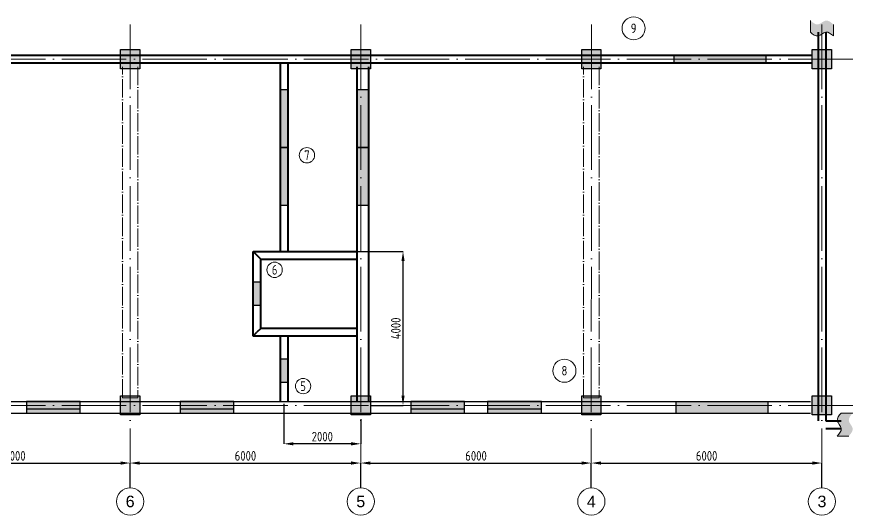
# Model space of a CAD drawing. Header units: millimetres. Extents: x -2811 to 42867, y -19500 to 11251.
# Drawn here: x 21050 to 42867, y -2856 to 10100 of the extents above; entities that cross this region are included whole.
import ezdxf

# ---------------------------------------------------------------- set-up
doc = ezdxf.new("R2010")
doc.units = ezdxf.units.MM
doc.linetypes.add('ACAD_ISO04W100', pattern=[30, 24, -3, 0, -3])
doc.styles.get("Standard").update_dxf_attribs({"font": 'gost_1.ttf'})
doc.dimstyles.new('ISO-25', dxfattribs={"dimtxt": 250, "dimasz": 250, "dimexe": 1.25, "dimexo": 62, "dimgap": 62, "dimtad": 1, "dimtxsty": 'Standard', "dimcen": 2.5, "dimadec": 0, "dimazin": 0, "dimtfac": 1, "dimtmove": 0, "dimatfit": 3, "dimfxl": 1, "dimarcsym": 0})

# ---------------------------------------------------------------- blocks, each defined once
blk = doc.blocks.new('*U2')
at = {"linetype": 'ACAD_ISO04W100', "lineweight": 15, "ltscale": 70}
blk.add_lwpolyline([(1, -6603), (0, -18648), (0, -18648)], dxfattribs=at)
at = {"linetype": 'Continuous', "lineweight": 15}
blk.add_circle((0, -19003), 355, dxfattribs=at)
blk = doc.blocks.new('*U3')
at = {"color": 0, "linetype": 'ByBlock', "lineweight": -2, "transparency": 16777216}
for p in [(0, 0), (6000, 0), (12000, 0), (18000, 0), (24000, 0), (30000, 0), (36000, 0), (42000, 0)]:
    blk.add_blockref('*U2', p, dxfattribs=at)
blk = doc.blocks.new('*U4')
at = {"linetype": 'ACAD_ISO04W100', "lineweight": 15, "ltscale": 70}
blk.add_lwpolyline([(1, 26252), (0, -18648), (0, -18648)], dxfattribs=at)
at = {"linetype": 'Continuous', "lineweight": 15}
blk.add_circle((0, -19003), 355, dxfattribs=at)
blk = doc.blocks.new('*U5')
at = {"color": 0, "linetype": 'ByBlock', "lineweight": -2, "transparency": 16777216}
for p in [(-9000, 0), (0, 0)]:
    blk.add_blockref('*U4', p, dxfattribs=at)
blk = doc.blocks.new('*U0')
at = {"linetype": 'Continuous', "lineweight": 30}
h = blk.add_hatch(color=254, dxfattribs=at)
h.dxf.hatch_style = 1
h.paths.add_polyline_path([(250, 250), (-250, 250), (-250, -250), (250, -250)])
at = {"color": 7, "linetype": 'Continuous', "lineweight": 30}
blk.add_lwpolyline([(-250, 250), (250, 250), (250, -250), (-250, -250)], close=True, dxfattribs=at)
blk = doc.blocks.new('*U1')
at = {"color": 0, "linetype": 'ByBlock', "lineweight": -2, "transparency": 16777216}
for p in [(0, 9000), (6000, 9000), (12000, 9000), (18000, 9000), (24000, 9000), (30000, 9000), (36000, 9000), (42000, 9000), (0, 0), (6000, 0), (12000, 0), (18000, 0), (24000, 0), (30000, 0), (36000, 0), (42000, 0)]:
    blk.add_blockref('*U0', p, dxfattribs=at)
blk = doc.blocks.new('*D11')
at = {"color": 0, "lineweight": -2, "transparency": 16777216}
for p, q in [((18000, -2138), (18000, -1499)), ((18250, -1500), (23750, -1500)), ((24000, -2138), (24000, -1499))]:
    blk.add_line(p, q, dxfattribs=at)
at = {"color": 0, "lineweight": 40, "transparency": 16777216}
for points in [[(18250, -1458), (18250, -1542), (18000, -1500)], [(23750, -1458), (23750, -1542), (24000, -1500)]]:
    blk.add_solid(points, dxfattribs=at)
at = {"layer": 'Defpoints', "color": 0, "lineweight": 40, "transparency": 16777216}
for p in [(24000, -1500), (18000, -2200), (24000, -2200)]:
    blk.add_point(p, dxfattribs=at)
at = {"color": 0, "lineweight": 15, "transparency": 16777216, "insert": (21000, -1313), "char_height": 250, "attachment_point": 5}
blk.add_mtext('6000', dxfattribs=at)
blk = doc.blocks.new('*D12')
at = {"color": 0, "lineweight": -2, "transparency": 16777216}
for p, q in [((24000, -2138), (24000, -1499)), ((24250, -1500), (29750, -1500)), ((30000, -2138), (30000, -1499))]:
    blk.add_line(p, q, dxfattribs=at)
at = {"color": 0, "lineweight": 40, "transparency": 16777216}
for points in [[(24250, -1458), (24250, -1542), (24000, -1500)], [(29750, -1458), (29750, -1542), (30000, -1500)]]:
    blk.add_solid(points, dxfattribs=at)
at = {"layer": 'Defpoints', "color": 0, "lineweight": 40, "transparency": 16777216}
for p in [(30000, -1500), (24000, -2200), (30000, -2200)]:
    blk.add_point(p, dxfattribs=at)
at = {"color": 0, "lineweight": 15, "transparency": 16777216, "insert": (27000, -1313), "char_height": 250, "attachment_point": 5}
blk.add_mtext('6000', dxfattribs=at)
blk = doc.blocks.new('*D13')
at = {"color": 0, "lineweight": -2, "transparency": 16777216}
for p, q in [((30000, -2138), (30000, -1499)), ((30250, -1500), (35750, -1500)), ((36000, -2138), (36000, -1499))]:
    blk.add_line(p, q, dxfattribs=at)
at = {"color": 0, "lineweight": 40, "transparency": 16777216}
for points in [[(30250, -1458), (30250, -1542), (30000, -1500)], [(35750, -1458), (35750, -1542), (36000, -1500)]]:
    blk.add_solid(points, dxfattribs=at)
at = {"layer": 'Defpoints', "color": 0, "lineweight": 40, "transparency": 16777216}
for p in [(36000, -1500), (30000, -2200), (36000, -2200)]:
    blk.add_point(p, dxfattribs=at)
at = {"color": 0, "lineweight": 15, "transparency": 16777216, "insert": (33000, -1313), "char_height": 250, "attachment_point": 5}
blk.add_mtext('6000', dxfattribs=at)
blk = doc.blocks.new('*D14')
at = {"color": 0, "lineweight": -2, "transparency": 16777216}
for p, q in [((36000, -2138), (36000, -1499)), ((36250, -1500), (41750, -1500)), ((42000, -2138), (42000, -1499))]:
    blk.add_line(p, q, dxfattribs=at)
at = {"color": 0, "lineweight": 40, "transparency": 16777216}
for points in [[(36250, -1458), (36250, -1542), (36000, -1500)], [(41750, -1458), (41750, -1542), (42000, -1500)]]:
    blk.add_solid(points, dxfattribs=at)
at = {"layer": 'Defpoints', "color": 0, "lineweight": 40, "transparency": 16777216}
for p in [(42000, -1500), (36000, -2200), (42000, -2200)]:
    blk.add_point(p, dxfattribs=at)
at = {"color": 0, "lineweight": 15, "transparency": 16777216, "insert": (39000, -1313), "char_height": 250, "attachment_point": 5}
blk.add_mtext('6000', dxfattribs=at)
blk = doc.blocks.new('*U17')
at = {"linetype": 'Continuous', "lineweight": 20, "true_color": 0xffffff}
h = blk.add_hatch(color=7, dxfattribs=at)
h.dxf.hatch_style = 1
edge = h.paths.add_edge_path()
edge.add_spline(control_points=[(0, 0), (0.67, -0.56), (2, -1.67), (4, 0.67), (5.33, -0.44), (6, -1)], knot_values=[0, 0, 0, 0, 2.236068, 4.472136, 6.708204, 6.708204, 6.708204, 6.708204], degree=3, periodic=0)
edge.add_line((6, -1), (6, 2))
edge.add_spline(control_points=[(6, 2), (5.33, 2.56), (4, 3.67), (2, 1.33), (0.67, 2.44), (0, 3)], knot_values=[0, 0, 0, 0, 2.236068, 4.472136, 6.708204, 6.708204, 6.708204, 6.708204], degree=3, periodic=0)
edge.add_line((0, 3), (0, 0))
at = {"color": 7, "linetype": 'Continuous', "lineweight": 20, "true_color": 0xffffff}
for points in [[(0, 3), (0, 3), (0, 0)], [(6, 2), (6, 2), (6, -1)]]:
    blk.add_lwpolyline(points, dxfattribs=at)
at = {"color": 7, "linetype": 'Continuous', "lineweight": 20}
blk.add_spline([(0, 0), (2, -1), (4, 0), (6, -1)], degree=3, dxfattribs=at)
blk = doc.blocks.new('*U21')
at = {"linetype": 'Continuous', "lineweight": 40, "true_color": 0xffffff}
h = blk.add_hatch(color=7, dxfattribs=at)
h.dxf.hatch_style = 1
h.paths.add_polyline_path([(2400, -300), (2400, 0), (0, 0), (0, -300)])
at = {"color": 0, "linetype": 'Continuous', "lineweight": 30}
for p, q in [((0, 0), (0, -300)), ((2400, -300), (2400, 0))]:
    blk.add_line(p, q, dxfattribs=at)
blk = doc.blocks.new('*U22')
at = {"linetype": 'Continuous', "lineweight": 40, "true_color": 0xffffff}
h = blk.add_hatch(color=7, dxfattribs=at)
h.dxf.hatch_style = 1
h.paths.add_polyline_path([(2400, -199), (2400, 0), (0, 0), (0, -199)])
at = {"color": 0, "linetype": 'Continuous', "lineweight": 30}
for p, q in [((0, 0), (0, -199)), ((2400, -199), (2400, 0))]:
    blk.add_line(p, q, dxfattribs=at)
blk = doc.blocks.new('*U24')
at = {"linetype": 'Continuous', "lineweight": 40, "true_color": 0xffffff}
h = blk.add_hatch(color=7, dxfattribs=at)
h.dxf.hatch_style = 1
h.paths.add_polyline_path([(600, -199), (600, 0), (0, 0), (0, -199)])
at = {"color": 0, "linetype": 'Continuous', "lineweight": 30}
for p, q in [((0, 0), (0, -199)), ((600, -199), (600, 0))]:
    blk.add_line(p, q, dxfattribs=at)
blk = doc.blocks.new('*D25')
at = {"color": 0, "lineweight": -2, "transparency": 16777216}
for p, q in [((28000, 38), (28000, -1001)), ((30000, -362), (30000, -1001)), ((29750, -1000), (28250, -1000))]:
    blk.add_line(p, q, dxfattribs=at)
at = {"color": 0, "lineweight": 40, "transparency": 16777216}
for points in [[(28250, -958), (28250, -1042), (28000, -1000)], [(29750, -958), (29750, -1042), (30000, -1000)]]:
    blk.add_solid(points, dxfattribs=at)
at = {"layer": 'Defpoints', "color": 0, "lineweight": 40, "transparency": 16777216}
for p in [(28000, 100), (30000, -300), (28000, -1000)]:
    blk.add_point(p, dxfattribs=at)
at = {"color": 0, "lineweight": 15, "transparency": 16777216, "insert": (29000, -813), "char_height": 250, "attachment_point": 5}
blk.add_mtext('2000', dxfattribs=at)
blk = doc.blocks.new('*U20')
at = {"linetype": 'Continuous', "lineweight": 40, "true_color": 0xffffff}
h = blk.add_hatch(color=7, dxfattribs=at)
h.dxf.hatch_style = 1
h.paths.add_polyline_path([(1400, -300), (1400, 0), (0, 0), (0, -300)])
at = {"color": 0, "linetype": 'Continuous', "lineweight": 30}
for p, q in [((1400, 0), (0, 0)), ((0, 0), (0, -300)), ((1400, -300), (1400, 0)), ((0, -300), (1400, -300))]:
    blk.add_line(p, q, dxfattribs=at)
blk.add_lwpolyline([(0, -100), (1400, -100)], dxfattribs=at)
blk = doc.blocks.new('*D44')
at = {"color": 0, "linetype": 'Continuous', "lineweight": -2, "transparency": 16777216}
for p, q in [((29906, 4000), (31102, 4000)), ((31100, 250), (31100, 3750)), ((30262, 0), (31102, 0))]:
    blk.add_line(p, q, dxfattribs=at)
at = {"color": 0, "linetype": 'Continuous', "lineweight": 40, "transparency": 16777216}
for points in [[(31059, 3750), (31142, 3750), (31100, 4000)], [(31059, 250), (31142, 250), (31100, 0)]]:
    blk.add_solid(points, dxfattribs=at)
at = {"layer": 'Defpoints', "color": 0, "linetype": 'Continuous', "lineweight": 40, "transparency": 16777216}
for p in [(29844, 4000), (31100, 4000), (30200, 0)]:
    blk.add_point(p, dxfattribs=at)
at = {"color": 0, "linetype": 'Continuous', "lineweight": 15, "transparency": 16777216, "insert": (30913, 2000), "char_height": 250, "attachment_point": 5, "rotation": 90}
blk.add_mtext('4000', dxfattribs=at)
blk = doc.blocks.new('*U45')
at = {"linetype": 'Continuous', "lineweight": 40, "true_color": 0xffffff}
h = blk.add_hatch(color=7, dxfattribs=at)
h.dxf.hatch_style = 1
h.paths.add_polyline_path([(1500, -199), (1500, 0), (0, 0), (0, -199)])
at = {"color": 0, "linetype": 'Continuous', "lineweight": 30}
for p, q in [((0, 0), (0, -199)), ((1500, -199), (1500, 0))]:
    blk.add_line(p, q, dxfattribs=at)
blk = doc.blocks.new('*U46')
at = {"linetype": 'Continuous', "lineweight": 40, "true_color": 0xffffff}
h = blk.add_hatch(color=7, dxfattribs=at)
h.dxf.hatch_style = 1
h.paths.add_polyline_path([(1500, -299), (1500, 0), (0, 0), (0, -299)])
at = {"color": 0, "linetype": 'Continuous', "lineweight": 30}
for p, q in [((0, 0), (0, -299)), ((1500, -299), (1500, 0))]:
    blk.add_line(p, q, dxfattribs=at)

msp = doc.modelspace()

# ---------------------------------------------------------------- linework, layer by layer
at = {"linetype": 'CONTINUOUS', "lineweight": 40}
for p, q in [((41900, 9700), (41900, -400)), ((-600, 8900), (41750, 8900)), ((27900, 8900), (27900, 4000)), ((29900, 8800), (29900, 100)), ((27400, 3800), (27300, 3900)), ((27400, 2000), (27400, 3800)), ((27400, 3800), (29900, 3800)), ((27400, 2000), (27300, 1900)), ((29900, 2000), (27400, 2000)), ((27900, 1800), (27900, 100)), ((42100, -600), (42500, -600))]:
    msp.add_line(p, q, dxfattribs=at)
at = {"color": 0, "linetype": 'CONTINUOUS', "lineweight": 40}
for p, q in [((42100, 9700), (42100, -400)), ((-600, 9100), (41750, 9100)), ((28100, 8900), (28100, 4000)), ((30200, 8800), (30200, 100)), ((27200, 1800), (27200, 4000)), ((27200, 4000), (29900, 4000)), ((27200, 4000), (27300, 3900)), ((27200, 1800), (27300, 1900)), ((29900, 1800), (27200, 1800)), ((28100, 1800), (28100, 100)), ((42100, -400), (42500, -400))]:
    msp.add_line(p, q, dxfattribs=at)
at = {"color": 0, "linetype": 'CONTINUOUS', "lineweight": 30}
msp.add_line((-500, 100), (41700, 100), dxfattribs=at)
at = {"linetype": 'CONTINUOUS', "lineweight": 30}
msp.add_line((-500, -200), (41700, -200), dxfattribs=at)
at = {"color": 9, "linetype": 'ACAD_ISO04W100', "lineweight": 15, "ltscale": 20}
for points in [[(24200.014, 8798.752), (24200.014, 198.752), (23800.014, 198.752), (23800.014, 8798.752)], [(36200.014, 8798.752), (36200.014, 198.752), (35800.014, 198.752), (35800.014, 8798.752)]]:
    msp.add_lwpolyline(points, dxfattribs=at)
at = {"color": 252, "linetype": 'Continuous', "lineweight": 18}
for centre, radius in [((37100, 9800), 300), ((28600, 6500), 200), ((27759.808, 3523.205), 200), ((35300, 900), 300), ((28500, 500), 200)]:
    msp.add_circle(centre, radius, dxfattribs=at)

# ---------------------------------------------------------------- block references
at = {"xscale": 100, "yscale": 100, "zscale": 100}
msp.add_blockref('*U17', (41700, 9701.339), dxfattribs=at)
at = {"color": 7, "lineweight": 15}
msp.add_blockref('*U3', (-0.263, 16502.69), dxfattribs=at)
at = {"color": 7, "lineweight": 15, "rotation": 270}
msp.add_blockref('*U5', (16547.987, 0.263), dxfattribs=at)
at = {"color": 5, "linetype": 'Continuous', "lineweight": 30}
msp.add_blockref('*U1', (0, 0), dxfattribs=at)
at = {"linetype": 'Continuous', "lineweight": 40}
for name, p, rotation in [('*U22', (40550, 8900), 180), ('*U45', (27900.516, 6700), 89.99999999999999), ('*U46', (29900, 6700), 89.99999999999999), ('*U45', (27900.516, 5200), 89.99999999999999), ('*U46', (29900, 5200), 89.99999999999999), ('*U24', (27200.516, 2600), 89.99999999999999), ('*U24', (27900.516, 600), 89.99999999999999), ('*U20', (22700, -201.25), 180), ('*U20', (26700, -201.25), 180), ('*U20', (32700, -201.25), 180), ('*U20', (34700, -201.25), 180), ('*U21', (40600, -200), 180)]:
    msp.add_blockref(name, p, dxfattribs=dict(at, rotation=rotation))
at = {"xscale": 100, "yscale": 100, "zscale": 100, "rotation": 270}
msp.add_blockref('*U17', (42500, -200), dxfattribs=at)

# ---------------------------------------------------------------- texts
at = {"color": 252, "lineweight": 18, "char_height": 250, "attachment_point": 5}
for s, insert in [('{\\fGOST type A|b0|i0|c204|p34;9}', (37100, 9800)), ('{\\fGOST type A|b0|i0|c204|p34;7}', (28600, 6500)), ('{\\fGOST type A|b0|i0|c204|p34;6}', (27759.808, 3523.205)), ('{\\fGOST type A|b0|i0|c204|p34;8}', (35300, 900)), ('{\\fGOST type A|b0|i0|c204|p34;5}', (28500, 500))]:
    msp.add_mtext_dynamic_manual_height_columns(s, width=461.01873, gutter_width=12.5, heights=[2.5], dxfattribs=dict(at, insert=insert))
at = {"color": 7, "lineweight": 30, "char_height": 300, "attachment_point": 5}
for s, insert in [('{\\fArial|b0|i0|c204|p34;6}', (23999.997, -2500)), ('{\\fArial|b0|i0|c204|p34;5}', (29999.997, -2500)), ('{\\fArial|b0|i0|c204|p34;4}', (35999.997, -2500)), ('{\\fArial|b0|i0|c204|p34;3}', (41999.997, -2500))]:
    msp.add_mtext_dynamic_manual_height_columns(s, width=461.01873, gutter_width=12.5, heights=[2.5], dxfattribs=dict(at, insert=insert))

# ---------------------------------------------------------------- dimensions: what is measured, and where the dimension line sits
at = {"linetype": 'Continuous', "lineweight": 15}
dim = msp.add_linear_dim(base=(31100.26, 4000), p1=(30200, 0), p2=(29844.118, 4000), angle=90, dimstyle='ISO-25', dxfattribs=at)
dim.commit()
dim.dimension.update_dxf_attribs({"geometry": '*D44', "text_midpoint": (30913.26, 2000)})
at = {"color": 7, "lineweight": 15}
for base, p1, p2, picture, middle in [((28000, -1000), (30000, -300), (28000, 100), '*D25', (29000, -813)), ((24000, -1500), (18000, -2200), (24000, -2200), '*D11', (21000, -1312.822)), ((30000, -1500), (24000, -2200), (30000, -2200), '*D12', (27000, -1312.822)), ((36000, -1500), (30000, -2200), (36000, -2200), '*D13', (33000, -1312.822)), ((42000, -1500), (36000, -2200), (42000, -2200), '*D14', (39000, -1312.822))]:
    dim = msp.add_linear_dim(base=base, p1=p1, p2=p2, dimstyle='ISO-25', dxfattribs=at)
    dim.commit()
    dim.dimension.update_dxf_attribs({"geometry": picture, "text_midpoint": middle})

doc.saveas('drawing.dxf')
